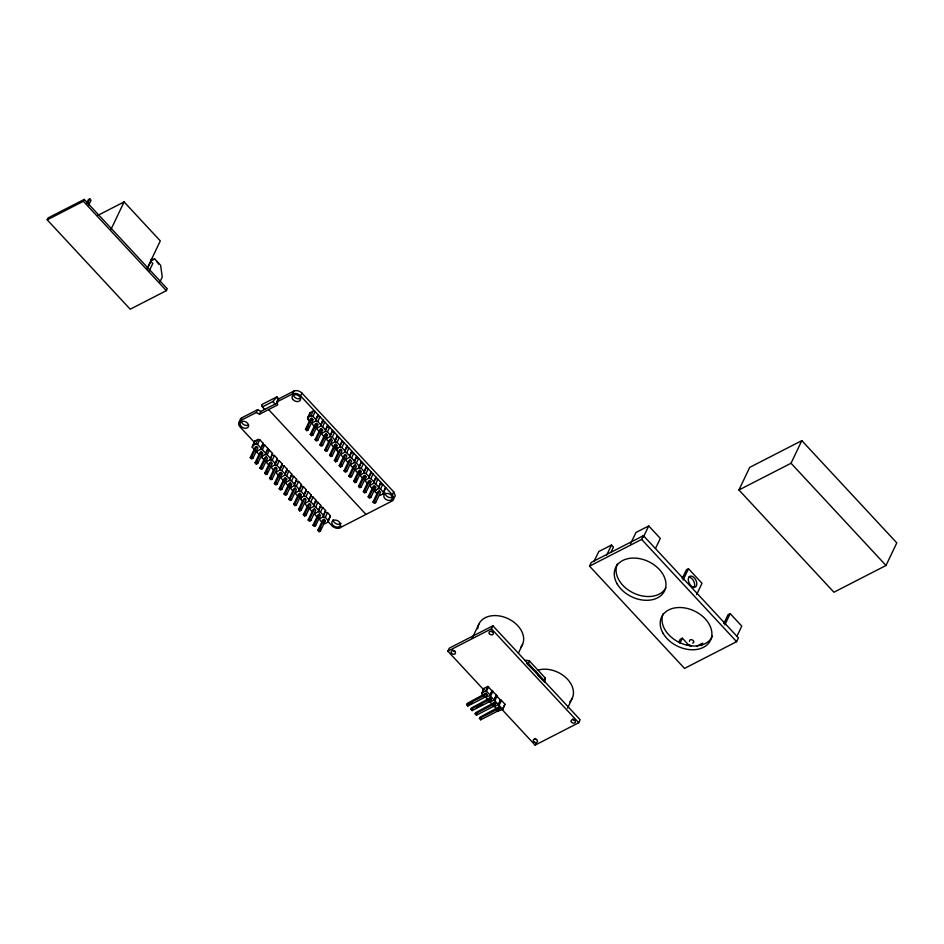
<?xml version="1.0" encoding="UTF-8"?>
<svg xmlns="http://www.w3.org/2000/svg" width="944" height="944" viewBox="0 0 944 944"><rect width="100%" height="100%" fill="white"/><g stroke="black" fill="none" stroke-linecap="round" stroke-linejoin="round"><path stroke-width="1.42" d="M282.067 465.404L284.097 465.899L286.988 469.015L284.699 475.28L281.454 476.944L279.424 476.449L276.533 473.333L276.627 471.752L279.813 470.112L282.067 465.404L282.162 463.811L279.271 460.696L277.241 460.2L274.987 464.92L271.801 466.548L271.707 468.13L273.63 470.218M284.25 481.641L286.28 482.136L289.478 480.496L289.572 478.915L286.622 475.741L284.699 475.28L286.988 469.015M264.332 460.188L261.866 457.545L262.161 456.164L265.347 454.536L267.589 449.816L269.429 450.111L272.521 453.427L270.173 459.728L266.987 461.368L266.881 462.949L269.772 466.053M272.521 453.427L270.173 459.728L272.202 460.224L275.093 463.327L274.987 464.92L277.017 465.404L279.92 468.531L279.813 470.112L281.843 470.608L284.746 473.723M277.241 460.2L277.335 458.619L274.444 455.515L272.415 455.02M281.454 476.944L281.359 478.525L283.283 480.602M286.28 482.136L286.185 483.717L288.109 485.806M289.076 486.844L291.106 487.328L294.304 485.7L294.398 484.107L291.495 480.992L289.478 480.496L291.814 474.207L288.864 471.032L286.952 470.572M291.106 487.328L291.012 488.921L292.935 490.998M297.773 496.19L295.838 494.113L295.932 492.532L299.13 490.892L299.224 489.311L296.322 486.195L294.304 485.7L296.64 479.399L293.749 476.283L291.72 475.788M302.599 501.394L300.664 499.305L300.758 497.724L303.956 496.084L306.293 489.794L303.402 486.679L301.372 486.184L299.13 490.892L301.148 491.387L304.051 494.503L303.956 496.084L305.986 496.579L308.877 499.695L308.782 501.288L305.585 502.916L305.49 504.509L308.381 507.624M301.372 486.184L301.466 484.602L298.575 481.487L296.546 480.992M310.505 422.18L307.614 419.065L307.709 417.484L309.951 412.776L313.148 411.136L315.178 411.631L312.924 416.339L315.827 419.455L315.733 421.048L312.535 422.676L312.44 424.269L314.364 426.346M309.856 414.357L309.951 412.776M312.252 511.778L310.316 509.701L310.411 508.12L313.609 506.48L313.703 504.898L310.812 501.783L308.782 501.288L311.119 494.986L308.228 491.871L306.198 491.376M320.158 432.576L322.187 433.072L325.385 431.432L325.479 429.85L322.577 426.735L320.559 426.24L322.895 419.95L320.559 426.24L317.361 427.88L317.267 429.461L319.202 431.538M320.653 424.658L317.75 421.531L315.733 421.048L318.069 414.746L315.827 419.455M318.034 518.02L315.143 514.893L315.237 513.312L318.435 511.672L318.529 510.09L315.638 506.975L313.609 506.48L315.945 500.19L313.054 497.075L311.024 496.579M322.187 433.072L322.093 434.653L324.028 436.73M321.904 522.174L319.969 520.097L320.063 518.504L323.261 516.875L323.355 515.282L320.464 512.167L318.435 511.672L320.771 505.382L317.88 502.267L315.851 501.771M324.984 437.768L327.013 438.264L330.211 436.635L330.306 435.042L327.403 431.927L325.385 431.432L327.721 425.142L325.479 429.85M327.013 438.264L326.919 439.857L328.854 441.934M322.86 523.212L324.889 523.708L328.087 522.067L328.182 520.486L325.291 517.371L323.261 516.875L325.597 510.574L322.706 507.459L320.677 506.963M333.68 447.126L331.745 445.049L331.84 443.468L335.037 441.827L335.132 440.246L332.241 437.119L330.211 436.635L332.548 430.334L330.306 435.042M325.503 512.167L327.533 512.651L330.424 515.778L328.087 522.067M334.636 448.164L336.666 448.66L339.864 447.019L339.958 445.438L337.067 442.323L335.037 441.827L337.374 435.538L335.132 440.246M338.507 452.318L336.571 450.241L336.666 448.66M344.289 458.56L341.398 455.445L341.492 453.852L344.69 452.223L344.784 450.63L341.893 447.515L339.864 447.019L342.2 440.73L339.958 445.438M348.159 462.713L346.224 460.637L346.318 459.055L349.516 457.415L349.61 455.834L346.719 452.707L344.69 452.223L347.026 445.922L344.784 450.63M353.953 468.944L351.05 465.829L351.144 464.247L354.342 462.607L354.437 461.026L351.546 457.911L349.516 457.415L351.852 451.126L349.61 455.834M357.811 473.109L355.876 471.021L355.971 469.439L359.168 467.811L359.263 466.218L356.372 463.103L354.342 462.607L356.679 456.318L354.437 461.026M358.779 474.148L360.797 474.643L363.995 473.003L364.089 471.422L361.198 468.295L359.168 467.811L361.505 461.51L359.263 466.218M360.797 474.643L360.702 476.224L362.638 478.301M363.605 479.34L365.635 479.835L368.821 478.195L368.915 476.614L366.024 473.499L363.995 473.003L366.331 466.702L364.089 471.422M365.635 479.835L365.529 481.416L367.464 483.493M372.29 488.697L370.355 486.608L370.461 485.027L373.647 483.387L373.741 481.806L370.85 478.691L368.821 478.195L371.169 471.906L368.915 476.614M373.258 489.735L375.287 490.219L378.473 488.591L378.568 487.01L375.677 483.883L373.647 483.387L375.995 477.098L373.741 481.806M377.116 493.889L375.181 491.812L375.287 490.219M380.113 495.423L383.299 493.783L383.394 492.202L380.503 489.086L378.473 488.591L380.821 482.29L378.568 487.01M481.782 693.58L483.977 688.424L487.836 686.441L492.107 691.043L489.948 695.563L485.287 697.345L481.782 693.58L483.977 688.424M486.089 697.545L489.558 701.947L494.219 700.165L496.414 695.008L492.107 691.043M492.143 690.406L489.948 695.563L498.491 704.755L493.83 706.537L490.361 702.135M494.632 706.737L498.102 711.139L502.763 709.357L504.957 704.2L501.465 700.436L500.65 700.236L498.491 704.755L502.763 709.357M500.65 700.236L496.379 695.645M254.691 449.828L252.225 447.173L254.762 441.084L257.96 439.456L259.789 439.739L263.081 443.267L262.786 444.648L260.544 449.356L257.346 450.996L255.517 450.701M252.225 447.173L254.762 441.084M257.346 450.996L257.063 452.365L259.506 455.008M263.081 443.267L260.544 449.356L262.373 449.639L265.642 453.155L265.347 454.536L267.187 454.819L270.267 458.147M267.589 449.816L267.884 448.447L264.615 444.931L262.786 444.648M276.863 396.869L272.84 401.566L262.432 406.899L261.724 404.634L276.863 396.869L278.799 398.946M47.2 219.834L48.097 217.946L84.252 199.408L167.265 288.77L166.368 290.658L130.213 309.207L47.2 219.834L83.355 201.284L84.252 199.408M86.647 203.267L88.394 199.585L89.774 198.877L91.037 200.234L88.701 205.131M87.438 203.774L89.774 198.877M110.944 229.522L124.101 201.922L160.303 240.897L147.134 268.497M147.37 268.733L150.875 261.394L152.81 263.47L149.305 270.81M159.937 281.926L162.262 277.029L160.586 265.24L154.792 259.01L150.804 259.706M254.479 442.465L240.071 426.948A6.018 4.342 25.5 0 1 240.46 420.611L241.806 417.791L257.641 409.661L260.827 411.407L277.772 402.71M240.46 420.611L256.296 412.493L257.641 409.661M256.296 412.493L259.482 414.227L260.827 411.407M252.52 445.792L255.706 444.164L257.96 439.456M250.266 457.616L255.21 447.255L256.591 446.547L257.854 447.893L252.909 458.253L251.529 458.961L250.266 457.616L251.647 456.908L256.591 446.547M259.482 414.227L277.725 404.87L276.663 402.038L278.02 399.218L293.808 391.111A6.018 4.342 25.5 0 1 301.915 393.093L393.719 491.907L395.206 495.494A6.018 4.342 25.5 0 1 394.297 497.547M260.827 447.975L257.547 444.447L259.789 439.739M255.081 462.784L260.025 452.436L261.405 451.716L262.656 453.073L257.712 463.433L256.331 464.141L255.081 462.784L256.461 462.076L261.405 451.716M262.373 449.639L264.615 444.931M256.331 464.141L257.57 461.545M261.866 457.545L262.987 455.185M276.663 402.038L292.463 393.943L293.808 391.111M265.642 453.155L267.884 448.447M259.907 467.988L264.851 457.628L266.232 456.92L267.482 458.265L262.538 468.625L261.158 469.333L259.907 467.988L261.287 467.28L266.232 456.92M267.187 454.819L269.429 450.111M328.005 521.619L333.008 526.776L335.84 528.074A6.018 4.342 25.5 0 0 339.982 527.755L391.984 501.075A6.018 4.342 25.5 0 0 393.86 498.314L392.374 494.739L300.57 395.914L301.915 393.093M264.721 473.168L269.665 462.808L271.046 462.1L272.297 463.457L267.364 473.817L265.984 474.525L264.721 473.168L266.102 472.46L271.046 462.1M272.202 460.224L274.444 455.515M265.984 474.525L267.211 471.929M275.093 463.327L277.335 458.619M269.547 478.372L274.492 468.012L275.872 467.304L277.135 468.649L272.191 479.009L270.81 479.717L269.547 478.372L270.928 477.664L275.872 467.304M277.017 465.404L279.271 460.696M279.92 468.531L282.162 463.811M274.374 483.564L279.318 473.204L280.698 472.496L281.961 473.853L277.017 484.201L275.636 484.921L274.374 483.564L275.754 482.856L280.698 472.496M281.843 470.608L284.097 465.899M307.614 419.065L309.302 415.537M307.709 417.484L310.895 415.844L313.148 411.136M305.455 429.308L310.399 418.947L311.78 418.239L313.042 419.584L308.098 429.945L306.717 430.653L305.455 429.308L306.835 428.588L311.78 418.239M306.717 430.653L308.57 426.771M279.2 488.756L284.144 478.396L285.525 477.688L286.787 479.045L281.843 489.405L280.462 490.113L279.2 488.756L280.58 488.048L285.525 477.688M286.622 475.741L288.864 471.032M310.269 434.476L315.213 424.116L316.594 423.408L317.845 424.765L312.901 435.125L311.52 435.833L310.269 434.476L311.65 433.768L316.594 423.408M289.572 478.915L291.814 474.207M317.75 421.531L320.004 416.823L317.975 416.339M284.026 493.96L288.97 483.599L290.351 482.891L291.613 484.237L286.669 494.597L285.289 495.305L284.026 493.96L285.418 493.252L290.351 482.891M291.495 480.992L293.749 476.283M315.095 439.668L320.04 429.319L321.42 428.6L322.671 429.957L317.727 440.317L316.346 441.025L315.095 439.668L316.476 438.96L321.42 428.6M294.398 484.107L296.64 479.399M322.577 426.735L324.83 422.027L322.801 421.531M288.852 499.152L293.796 488.791L295.177 488.083L296.44 489.429L291.495 499.789L290.115 500.509L288.852 499.152L290.245 498.444L295.177 488.083M296.322 486.195L298.575 481.487M319.91 444.86L324.854 434.5L326.235 433.792L327.485 435.149L322.553 445.509L321.172 446.217L319.91 444.86L321.29 444.152L326.235 433.792M299.224 489.311L301.466 484.602M327.403 431.927L329.657 427.219L327.627 426.723M293.678 504.344L298.623 493.983L300.003 493.275L301.266 494.632L296.322 504.993L294.941 505.701L293.678 504.344L295.071 503.636L300.003 493.275M301.148 491.387L303.402 486.679M300.664 499.305L301.785 496.957M324.736 450.052L329.68 439.703L331.061 438.984L332.323 440.341L327.379 450.701L325.999 451.409L324.736 450.052L326.117 449.344L331.061 438.984M304.051 494.503L306.293 489.794M332.241 437.119L334.483 432.411L332.453 431.927M298.505 509.548L303.449 499.187L304.829 498.479L306.092 499.824L301.148 510.185L299.767 510.893L298.505 509.548L299.897 508.84L304.829 498.479M305.986 496.579L308.228 491.871M299.767 510.893L300.994 508.309M329.562 455.256L334.506 444.895L335.887 444.187L337.15 445.533L332.205 455.893L330.825 456.601L329.562 455.256L330.943 454.548L335.887 444.187M308.877 499.695L311.119 494.986M337.067 442.323L339.309 437.615L337.279 437.119M303.354 514.763L308.299 504.403L309.679 503.695L310.895 504.993L305.95 515.353L304.57 516.061L303.354 514.763L304.747 514.055L309.679 503.695M310.812 501.783L313.054 497.075M304.57 516.061L305.809 513.477M336.571 450.241L337.692 447.893M334.388 460.448L339.333 450.087L340.713 449.379L341.976 450.736L337.032 461.085L335.651 461.805L334.388 460.448L335.769 459.74L340.713 449.379M313.703 504.898L315.945 500.19M341.893 447.515L344.135 442.807L342.106 442.311M335.651 461.805L336.878 459.209M308.169 519.932L313.101 509.571L314.482 508.863L315.744 510.22L310.8 520.581L309.42 521.289L308.169 519.932L309.549 519.224L314.482 508.863M315.638 506.975L317.88 502.267M339.215 465.64L344.159 455.279L345.539 454.571L346.802 455.928L341.858 466.289L340.477 466.997L339.215 465.64L340.595 464.932L345.539 454.571M318.529 510.09L320.771 505.382M346.719 452.707L348.961 447.999L346.932 447.503M340.477 466.997L341.704 464.401M313.03 525.183L317.975 514.822L319.355 514.114L320.523 515.365L315.579 525.725L314.199 526.433L313.03 525.183L314.411 524.463L319.355 514.114M320.464 512.167L322.706 507.459M344.041 470.844L348.985 460.483L350.366 459.775L351.628 461.12L346.684 471.481L345.303 472.189L344.041 470.844L345.433 470.136L350.366 459.775M323.355 515.282L325.597 510.574M351.546 457.911L353.788 453.203L351.758 452.707M317.821 530.327L322.754 519.967L324.134 519.259L325.397 520.604L320.453 530.965L319.072 531.673L317.821 530.327L319.202 529.619L324.134 519.259M325.291 517.371L327.533 512.651M319.072 531.673L320.925 527.79M348.867 476.036L353.811 465.675L355.192 464.967L356.454 466.324L351.51 476.673L350.13 477.393L348.867 476.036L350.259 475.328L355.192 464.967M328.182 520.486L330.424 515.778M356.372 463.103L358.614 458.395L356.584 457.899M353.693 481.228L358.637 470.867L360.018 470.159L361.281 471.516L356.336 481.877L354.956 482.585L353.693 481.228L355.086 480.52L360.018 470.159M361.198 468.295L363.44 463.587L361.41 463.091M354.956 482.585L356.808 478.702M358.519 486.431L363.464 476.071L364.844 475.363L366.107 476.708L361.163 487.069L359.782 487.777L358.519 486.431L359.912 485.723L364.844 475.363M339.982 527.755L340.878 525.867M366.024 473.499L368.266 468.79L366.237 468.295M363.357 491.623L368.29 481.263L369.67 480.555L370.933 481.9L365.989 492.261L364.608 492.98L363.357 491.623L364.738 490.915L369.67 480.555M370.85 478.691L373.092 473.982L371.063 473.487M368.184 496.815L373.116 486.455L374.497 485.747L375.759 487.104L370.815 497.464L369.434 498.172L368.184 496.815L369.564 496.107L374.497 485.747M375.677 483.883L377.919 479.174L375.889 478.679M375.181 491.812L376.302 489.452M373.01 502.019L377.942 491.659L379.323 490.951L380.585 492.296L375.641 502.656L374.261 503.364L373.01 502.019L374.39 501.311L379.323 490.951M380.503 489.086L382.745 484.378L380.715 483.883M383.394 492.202L385.648 487.493L383.299 493.783M392.374 494.739L393.719 491.907M483.965 690.052L447.857 651.183L449.285 648.162L492.886 625.801L580.147 719.741L578.719 722.75L535.118 745.123L502.019 709.487M472.165 638.25L478.809 624.314M447.857 651.183L491.446 628.81L492.886 625.801M466.607 704.637L467.197 703.41L485.948 693.226L487.198 694.572L484.874 697.262L467.87 705.994L466.607 704.637L483.623 695.905L485.948 693.226M467.87 705.994L468.448 704.767M470.879 709.239L471.469 708.012L490.219 697.817L491.47 699.174L489.145 701.864L472.142 710.584L470.879 709.239L487.895 700.507L490.219 697.817M472.142 710.584L472.72 709.357M481.818 692.943L485.676 690.961L487.836 686.441M475.151 713.829L475.741 712.614L494.491 702.419L495.742 703.776L493.417 706.454L476.413 715.186L475.151 713.829L492.166 705.109L494.491 702.419M489.983 694.926L486.49 691.161L488.65 686.642M476.413 715.186L476.991 713.959M479.422 718.431L480.012 717.204L498.762 707.021L500.013 708.366L497.689 711.056L480.673 719.788L479.422 718.431L496.438 709.699L498.762 707.021M490.762 695.763L492.921 691.244M480.673 719.788L481.263 718.561M489.735 700.637L491.47 699.174M494.255 699.528L496.414 695.008M495.034 700.354L497.193 695.834M518.339 653.248L522.575 644.386M494.007 705.227L494.361 704.484M498.526 704.13L500.686 699.61M499.305 704.956L501.465 700.436M502.798 708.72L504.957 704.2M524.864 660.517A7.292 5.251 25.5 0 1 528.38 660.635L529.478 661.012L528.05 664.328L543.189 680.624M589.528 566.152L591.322 562.376L643.43 535.649L738.42 637.908L736.615 641.672L684.518 668.399L589.528 566.152L641.637 539.413L643.43 535.649M593.953 561.621L598.744 551.579L611.5 545.03L613.435 547.107L611.039 552.134M543.803 680.99L545.231 677.969L529.478 661.012M544.133 681.639L544.499 680.895L528.416 663.585L526.976 663.077M606.709 555.072L611.5 545.03M630.568 543.779L635.961 532.487L648.717 525.938L660.304 538.41L655.514 548.452M535.118 745.123L536.074 743.105M643.324 537.242L648.717 525.938M567.545 708.142L572.383 698.005M682.17 578.625L686.359 569.834L688.495 568.748L702.006 583.298L696.613 594.602M683.102 580.053L688.495 568.748M738.928 489.971L749.713 467.374L801.81 440.636L896.8 542.894L886.015 565.491L833.918 592.23L738.928 489.971L791.037 463.244L801.81 440.636M679.019 641.79L680.211 639.277L682.347 638.191L689.096 645.46M679.951 643.206L682.347 638.191M701.427 645.637L702.631 643.124L696.719 646.156M723.871 623.524L728.06 614.733L730.196 613.635L741.772 626.108L736.981 636.15M724.803 624.94L730.196 613.635M97.303 215.669L124.101 201.922M152.48 260.19L154.792 259.01M311.65 420.292L313.042 419.584M261.276 453.781L262.656 453.073M316.464 425.473L317.845 424.765M321.29 430.665L322.671 429.957M326.105 435.857L327.485 435.149M280.569 474.561L281.961 473.853M335.757 446.241L337.15 445.533M285.395 479.753L286.787 479.045M290.221 484.945L291.613 484.237M299.885 495.34L301.266 494.632M359.9 472.224L361.281 471.516M364.726 477.416L366.107 476.708M369.552 482.62L370.933 481.9M374.379 487.812L375.759 487.104M324.016 521.324L325.397 520.604M469.758 704.094L472.378 702.749M476.649 707.351L481.877 704.661M500.013 708.366L498.279 709.829L497.016 708.484M255.706 444.164L257.547 444.447M265.146 461.073L266.987 461.368M310.895 415.844L312.924 416.339M315.331 427.384L317.361 427.88M298.729 497.228L300.758 497.724M485.676 690.961L486.49 691.161M526.941 663.644L532.971 669.331M791.037 463.244L886.015 565.491M641.637 539.413L736.615 641.672M537.891 674.63L540.841 677.804M306.835 428.588L308.098 429.945M311.65 433.768L312.901 435.125M316.476 438.96L317.727 440.317M321.29 444.152L322.553 445.509M326.117 449.344L327.379 450.701M330.943 454.548L332.205 455.893M335.769 459.74L337.032 461.085M340.595 464.932L341.858 466.289M345.433 470.136L346.684 471.481M350.259 475.328L351.51 476.673M355.086 480.52L356.336 481.877M359.912 485.723L361.163 487.069M364.738 490.915L365.989 492.261M369.564 496.107L370.815 497.464M374.39 501.311L375.641 502.656M276.616 397.318L278.551 399.395M491.446 628.81L578.719 722.75M272.84 401.566L275.164 404.056M83.355 201.284L166.368 290.658M262.432 406.899L264.745 409.401M485.594 693.982L486.844 695.327M489.865 698.572L491.116 699.929M494.137 703.174L495.388 704.519M498.408 707.776L499.659 709.121M483.623 695.905L484.874 697.262M487.895 700.507L489.145 701.864M492.166 705.109L493.417 706.454M496.438 709.699L497.689 711.056M251.647 456.908L252.909 458.253M256.461 462.076L257.712 463.433M261.287 467.28L262.538 468.625M266.102 472.46L267.364 473.817M270.928 477.664L272.191 479.009M275.754 482.856L277.017 484.201M280.58 488.048L281.843 489.405M285.418 493.252L286.669 494.597M290.245 498.444L291.495 499.789M295.071 503.636L296.322 504.993M299.897 508.84L301.148 510.185M304.747 514.055L305.95 515.353M309.549 519.224L310.8 520.581M314.411 524.463L315.579 525.725M319.202 529.619L320.453 530.965M268.603 409.554L365.977 514.409M262.102 406.215L263.282 407.82M545.231 677.969L545.325 678.878A7.292 5.251 25.5 0 1 544.228 681.356M544.499 680.895L544.617 682.064M493.299 631.831A2.254 1.628 25.5 0 1 491.187 631.052M455.22 651.254A2.254 1.628 25.5 0 1 452.849 649.885M536.605 739.482A2.254 1.628 25.5 0 1 535.154 738.562M575.132 720.166A2.254 1.628 25.5 0 1 572.76 718.797M537.407 670.346A24.072 17.346 25.5 0 1 566.459 678.181A24.072 17.346 25.5 0 1 569.822 701.77M477.735 628.763A24.072 17.346 25.5 0 1 506.987 618.167A24.072 17.346 25.5 0 1 520.781 647.301M689.545 641.354A2.254 1.628 25.5 0 1 691.02 639.666A2.254 1.628 25.5 0 1 693.651 641.2A2.254 1.628 25.5 0 1 692.636 643.147M723.812 622.639A2.254 1.628 25.5 0 1 725.358 622.509M712.46 636.162A27.081 19.517 25.5 0 1 679.951 642.734A27.081 19.517 25.5 0 1 663.231 613.588M665.945 587.841A27.081 19.517 25.5 0 1 633.212 592.891A27.081 19.517 25.5 0 1 617.282 564.123M689.616 645.59A2.254 1.628 25.5 0 1 690.56 646.262M686.548 645.354A3.009 2.171 25.5 0 1 691.091 645.991M688.896 577.162A6.018 3.658 62.8 0 0 689.922 584.395L690.878 585.563A6.018 3.658 62.8 0 0 696.212 586.189A6.018 3.658 62.8 0 0 695.185 578.955L694.229 577.775A6.018 3.658 62.8 0 0 688.896 577.162A6.018 3.658 62.8 0 1 692.105 578.873L693.061 580.053A6.018 3.658 62.8 0 1 693.769 587.675M300.558 398.392A4.519 3.257 25.5 0 1 295.826 397.979A4.519 3.257 25.5 0 1 293.36 394.226M248.567 425.06A4.519 3.257 25.5 0 1 243.835 424.647A4.519 3.257 25.5 0 1 241.369 420.894M341.091 523.354A4.519 3.257 25.5 0 1 338.377 524.286L337.268 524.132A4.519 3.257 25.5 0 1 333.161 519.719M393.093 496.686A4.519 3.257 25.5 0 1 390.379 497.606L389.258 497.453A4.519 3.257 25.5 0 1 385.164 493.051M240.059 421.756A6.018 4.342 25.5 0 1 241.806 417.791M292.463 393.943A6.018 4.342 25.5 0 1 300.57 395.914M156.551 261.512A4.519 3.257 25.5 0 1 158.427 264.049M340.43 524.64L340.229 525.478A4.519 3.257 25.5 0 1 337.032 527.118L335.911 526.953A4.519 3.257 25.5 0 1 331.816 522.551A4.519 3.257 25.5 0 1 336.335 520.227A4.519 3.257 25.5 0 1 340.43 524.64M392.421 497.972L392.22 498.798A4.519 3.257 25.5 0 1 389.034 500.438L387.913 500.285A4.519 3.257 25.5 0 1 383.819 495.871A4.519 3.257 25.5 0 1 388.326 493.559A4.519 3.257 25.5 0 1 392.421 497.972M571.321 721.806A2.254 1.628 25.5 0 0 575.049 722.715A2.254 1.628 25.5 0 0 573.338 719.741A2.254 1.628 25.5 0 0 571.321 721.806M533.714 741.571A2.254 1.628 25.5 0 0 537.396 741.866A2.254 1.628 25.5 0 0 535.036 739.093A2.254 1.628 25.5 0 0 533.714 741.571M451.409 652.906A2.254 1.628 25.5 0 0 455.138 653.803A2.254 1.628 25.5 0 0 453.439 650.829A2.254 1.628 25.5 0 0 451.409 652.906M489.381 633.66A2.254 1.628 25.5 0 0 493.11 634.25A2.254 1.628 25.5 0 0 491.069 631.371A2.254 1.628 25.5 0 0 489.381 633.66M617.116 583.817A27.081 19.517 25.5 0 0 661.838 594.708A27.081 19.517 25.5 0 0 641.342 559.013A27.081 19.517 25.5 0 0 617.116 583.817M663.066 633.282A27.081 19.517 25.5 0 0 707.788 644.174A27.081 19.517 25.5 0 0 687.291 608.467A27.081 19.517 25.5 0 0 663.066 633.282M292.487 398.864A4.519 3.257 25.5 0 0 299.944 400.681A4.519 3.257 25.5 0 0 296.522 394.734A4.519 3.257 25.5 0 0 292.487 398.864M240.496 425.543A4.519 3.257 25.5 0 0 247.942 427.361A4.519 3.257 25.5 0 0 244.531 421.413A4.519 3.257 25.5 0 0 240.496 425.543"/></g></svg>
